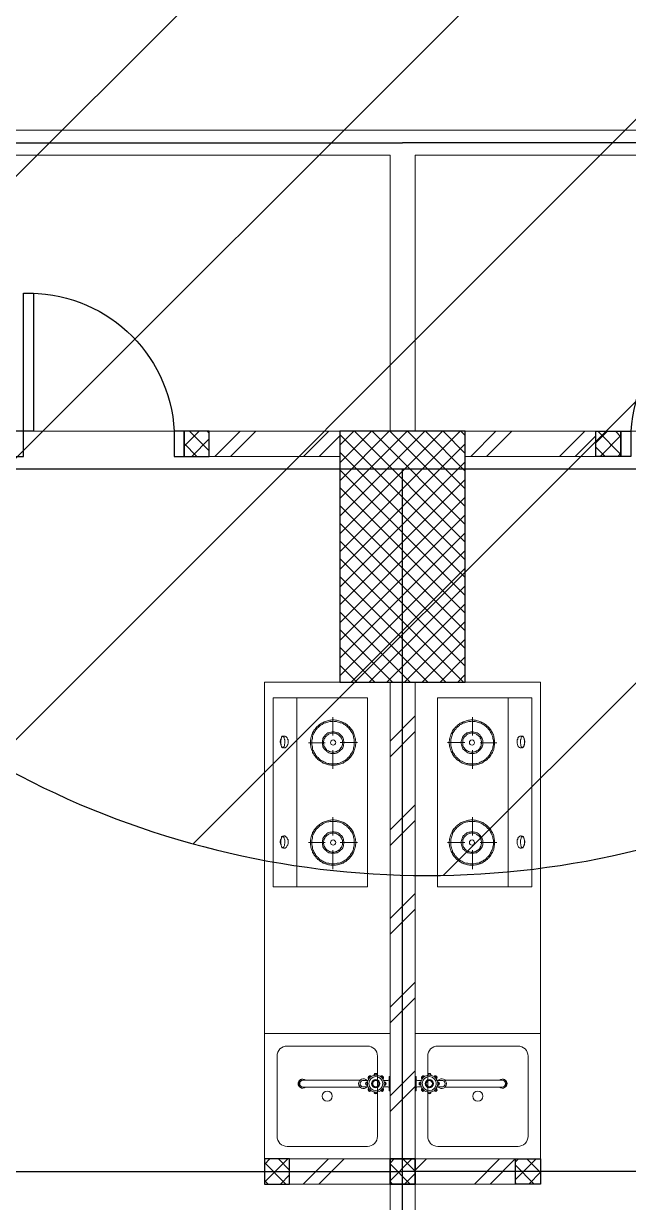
# Model space of a CAD drawing. Header units: millimetres. Extents: x -324 to 75, y -297 to 74.
# Drawn here: x -59.936 to -57.526, y 10.522 to 15.221 of the extents above; entities that cross this region are included whole.
import ezdxf

# ---------------------------------------------------------------- set-up
doc = ezdxf.new("R2010")
doc.units = ezdxf.units.MM
doc.layers.get('defpoints').update_dxf_attribs({"color": 1})
for name, color, linetype, lineweight in [('ars', 11, 'Continuous', 0), ('KOL', 1, 'Continuous', 30), ('KOLOM', 4, 'Continuous', 9), ('lan', 7, 'Continuous', 15), ('SANITAIR', 15, 'Continuous', 9), ('tem', 5, 'Continuous', 20)]:
    doc.layers.add(name, color=color, linetype=linetype, lineweight=lineweight)
doc.layers.add('as', color=1, linetype='Continuous', plot=False)
doc.layers.add('Kusen', color=30, linetype='Continuous')

# ---------------------------------------------------------------- blocks, each defined once
blk = doc.blocks.new('k2')
at = {"layer": 'ars'}
h = blk.add_hatch(dxfattribs=at)
h.set_pattern_fill('_USER', color=256, scale=0.05, angle=45, double=1, pattern_type=0)
h.set_pattern_definition([(45, (0, -5), (-0.03535534, 0.03535534), []), (135, (0, -5), (-0.03535534, -0.03535534), [])])
h.paths.add_polyline_path([(-0.25, -0.5), (0.25, -0.5), (0.25, 0.5), (-0.25, 0.5)])
at = {"layer": 'KOL'}
blk.add_lwpolyline([(-0.25, -0.5), (0.25, -0.5), (0.25, 0.5), (-0.25, 0.5)], close=True, dxfattribs=at)
blk = doc.blocks.new('K 10.10')
at = {"layer": 'ars'}
h = blk.add_hatch(dxfattribs=at)
h.set_pattern_fill('_USER', color=256, scale=0.05, angle=45, double=1, pattern_type=0)
h.set_pattern_definition([(45, (0, 0), (-0.035355339, 0.035355339), []), (135, (0, 0), (-0.035355339, -0.035355339), [])])
h.paths.add_polyline_path([(1560.5383, 1380.4069), (1560.6383, 1380.4069), (1560.6383, 1380.5069), (1560.5383, 1380.5069)])
at = {"layer": 'KOL'}
blk.add_lwpolyline([(1560.5383, 1380.4069), (1560.6383, 1380.4069), (1560.6383, 1380.5069), (1560.5383, 1380.5069)], close=True, dxfattribs=at)
blk = doc.blocks.new('P.60')
at = {"layer": 'Kusen'}
for points in [[(1472.8348, 997.5354), (1472.8748, 997.5354), (1472.8748, 997.4354), (1472.8348, 997.4354)], [(1473.4748, 997.5354), (1473.5148, 997.5354), (1473.5148, 997.4354), (1473.4748, 997.4354)], [(1472.8748, 996.8854), (1472.9148, 996.8854), (1472.9148, 997.4354), (1472.8748, 997.4354)]]:
    blk.add_lwpolyline(points, close=True, dxfattribs=at)
blk.add_arc((1472.8948, 997.4658), 0.5808, 268.0266, 356.9943, dxfattribs=at)
blk = doc.blocks.new('KRAN DPR ATAS')
for p, q in [((-0.0289, 0), (0.0289, 0)), ((-0.0289, 0), (-0.0289, -0.0021)), ((0.0289, 0), (0.0289, -0.0021)), ((-0.0275, -0.0035), (0.0275, -0.0035)), ((-0.0127, -0.0092), (-0.0127, -0.0252)), ((0.0127, -0.0092), (0.0127, -0.0252)), ((-0.0127, -0.0877), (-0.0127, -0.1101)), ((0.0127, -0.0877), (0.0127, -0.1101)), ((-0.014, -0.1188), (-0.014, -0.3457)), ((0.014, -0.1188), (0.014, -0.3457))]:
    blk.add_line(p, q)
for radius in [0.0338, 0.0279, 0.0166, 0.0138, 0.0123]:
    blk.add_circle((0, -0.0564), radius)
for centre, radius, start, end in [((-0.0239, -0.0326), 0.00706, 39.002, 230.998), ((-0.0222, -0.0342), 0.00706, 58.1189, 211.8811), ((-0.0275, -0.0021), 0.00141, 180, 270), ((-0.0183, -0.0092), 0.00564, 0, 90), ((-0.0009, -0.0214), 0.00884, 254.902, 254.902), ((0, -0.0227), 0.00706, 354.002, 185.998), ((0, -0.025), 0.00706, 13.1189, 166.8811), ((0.0183, -0.0092), 0.00564, 90, 180), ((0.0239, -0.0326), 0.00706, 309.002, 140.998), ((0.0222, -0.0342), 0.00706, 328.1189, 121.8811), ((0.0275, -0.0021), 0.00141, 270, 0), ((-0.0338, -0.0564), 0.00706, 84.002, 275.998), ((-0.0315, -0.0564), 0.00706, 103.1189, 256.8811), ((-0.0239, -0.0803), 0.00706, 129.002, 320.998), ((-0.0222, -0.0787), 0.00706, 148.1189, 301.8811), ((0, -0.1058), 0.0191, 134.711, 45.289), ((0, -0.0902), 0.00706, 174.002, 5.998), ((0, -0.0879), 0.00706, 193.1189, 346.8811), ((0.0239, -0.0803), 0.00706, 219.002, 50.998), ((0.0222, -0.0787), 0.00706, 238.1189, 31.8811), ((0.0338, -0.0564), 0.00706, 264.002, 95.998), ((0.0315, -0.0564), 0.00706, 283.1189, 76.8811), ((0, -0.1058), 0.0134, 198.6717, 270), ((0, -0.1058), 0.0134, 270, 341.3283), ((0, -0.3457), 0.0178, 141.8277, 38.1723), ((0, -0.3484), 0.0178, 175.6641, 4.3359), ((0, -0.3457), 0.014, 180, 0)]:
    blk.add_arc(centre, radius, start, end)
blk = doc.blocks.new('KOMPOR')
for points in [[(0, 0.3765), (0, -0.3765)], [(0.0944, 0.3765), (0, 0.3765)], [(0.3765, 0.3765), (0.0944, 0.3765)], [(0.0944, 0.3765), (0.0944, -0.3765)], [(0.3765, -0.3765), (0.3765, 0.3765)], [(0.2385, 0.2906), (0.2337, 0.2906), (0.23, 0.2906), (0.2252, 0.2893), (0.2203, 0.2893), (0.2167, 0.2881), (0.2119, 0.2869), (0.2082, 0.2857), (0.2034, 0.2833), (0.1998, 0.2821), (0.1961, 0.2797), (0.1925, 0.2772), (0.1889, 0.276), (0.1852, 0.2724), (0.1816, 0.27), (0.178, 0.2676), (0.1755, 0.2639), (0.1719, 0.2615), (0.1695, 0.2579), (0.1671, 0.2542), (0.1634, 0.2506), (0.1622, 0.247), (0.1598, 0.2433), (0.1574, 0.2397), (0.1562, 0.2361), (0.1538, 0.2312), (0.1525, 0.2276), (0.1513, 0.2228), (0.1501, 0.2191), (0.1501, 0.2143), (0.1489, 0.2094), (0.1489, 0.2058), (0.1489, 0.201), (0.1489, 0.1961), (0.1489, 0.1913), (0.1501, 0.1864), (0.1501, 0.1828), (0.1513, 0.178), (0.1525, 0.1743), (0.1538, 0.1695), (0.1562, 0.1659), (0.1574, 0.161), (0.1598, 0.1574), (0.1622, 0.1538), (0.1634, 0.1501), (0.1671, 0.1465), (0.1695, 0.1429), (0.1719, 0.1404), (0.1755, 0.1368), (0.178, 0.1344), (0.1816, 0.1308), (0.1852, 0.1283), (0.1889, 0.1259), (0.1925, 0.1235), (0.1961, 0.1211), (0.1998, 0.1199), (0.2034, 0.1174), (0.2082, 0.1162), (0.2119, 0.115), (0.2167, 0.1138), (0.2203, 0.1126), (0.2252, 0.1114), (0.23, 0.1114), (0.2337, 0.1102), (0.2385, 0.1102), (0.2433, 0.1102), (0.2482, 0.1114), (0.253, 0.1114), (0.2567, 0.1126), (0.2615, 0.1138), (0.2651, 0.115), (0.27, 0.1162), (0.2736, 0.1174), (0.2785, 0.1199), (0.2821, 0.1211), (0.2857, 0.1235), (0.2893, 0.1259), (0.293, 0.1283), (0.2966, 0.1308), (0.299, 0.1344), (0.3027, 0.1368), (0.3051, 0.1404), (0.3087, 0.1429), (0.3111, 0.1465), (0.3136, 0.1501), (0.316, 0.1538), (0.3184, 0.1574), (0.3196, 0.161), (0.322, 0.1659), (0.3232, 0.1695), (0.3245, 0.1743), (0.3257, 0.178), (0.3269, 0.1828), (0.3281, 0.1864), (0.3281, 0.1913), (0.3293, 0.1961), (0.3293, 0.201), (0.3293, 0.2058), (0.3281, 0.2094), (0.3281, 0.2143), (0.3269, 0.2191), (0.3257, 0.2228), (0.3245, 0.2276), (0.3232, 0.2312), (0.322, 0.2361), (0.3196, 0.2397), (0.3184, 0.2433), (0.316, 0.247), (0.3136, 0.2506), (0.3111, 0.2542), (0.3087, 0.2579), (0.3051, 0.2615), (0.3027, 0.2639), (0.299, 0.2676), (0.2966, 0.27), (0.293, 0.2724), (0.2893, 0.276), (0.2857, 0.2772), (0.2821, 0.2797), (0.2785, 0.2821), (0.2736, 0.2833), (0.27, 0.2857), (0.2651, 0.2869), (0.2615, 0.2881), (0.2567, 0.2893), (0.253, 0.2893), (0.2482, 0.2906), (0.2433, 0.2906), (0.2385, 0.2906)], [(0.2385, 0.2857), (0.2349, 0.2857), (0.23, 0.2857), (0.2264, 0.2845), (0.2215, 0.2833), (0.2179, 0.2833), (0.2131, 0.2821), (0.2094, 0.2809), (0.2058, 0.2785), (0.2022, 0.2772), (0.1985, 0.2748), (0.1949, 0.2736), (0.1913, 0.2712), (0.1877, 0.2688), (0.1852, 0.2663), (0.1816, 0.2639), (0.1792, 0.2603), (0.1755, 0.2579), (0.1731, 0.2542), (0.1707, 0.2518), (0.1683, 0.2482), (0.1659, 0.2446), (0.1646, 0.2409), (0.1622, 0.2373), (0.161, 0.2337), (0.1586, 0.23), (0.1574, 0.2264), (0.1562, 0.2215), (0.1562, 0.2179), (0.155, 0.2131), (0.1538, 0.2094), (0.1538, 0.2046), (0.1538, 0.201), (0.1538, 0.1961), (0.1538, 0.1925), (0.155, 0.1877), (0.1562, 0.184), (0.1562, 0.1792), (0.1574, 0.1755), (0.1586, 0.1719), (0.161, 0.1671), (0.1622, 0.1634), (0.1646, 0.1598), (0.1659, 0.1562), (0.1683, 0.1525), (0.1707, 0.1501), (0.1731, 0.1465), (0.1755, 0.1441), (0.1792, 0.1404), (0.1816, 0.138), (0.1852, 0.1356), (0.1877, 0.132), (0.1913, 0.1308), (0.1949, 0.1283), (0.1985, 0.1259), (0.2022, 0.1235), (0.2058, 0.1223), (0.2094, 0.1211), (0.2131, 0.1199), (0.2179, 0.1186), (0.2215, 0.1174), (0.2264, 0.1162), (0.23, 0.1162), (0.2349, 0.1162), (0.2385, 0.1162), (0.2433, 0.1162), (0.247, 0.1162), (0.2518, 0.1162), (0.2554, 0.1174), (0.2603, 0.1186), (0.2639, 0.1199), (0.2676, 0.1211), (0.2724, 0.1223), (0.276, 0.1235), (0.2797, 0.1259), (0.2833, 0.1283), (0.2869, 0.1308), (0.2893, 0.132), (0.293, 0.1356), (0.2954, 0.138), (0.299, 0.1404), (0.3015, 0.1441), (0.3039, 0.1465), (0.3075, 0.1501), (0.3087, 0.1525), (0.3111, 0.1562), (0.3136, 0.1598), (0.316, 0.1634), (0.3172, 0.1671), (0.3184, 0.1719), (0.3196, 0.1755), (0.3208, 0.1792), (0.322, 0.184), (0.3232, 0.1877), (0.3232, 0.1925), (0.3232, 0.1961), (0.3232, 0.201), (0.3232, 0.2046), (0.3232, 0.2094), (0.3232, 0.2131), (0.322, 0.2179), (0.3208, 0.2215), (0.3196, 0.2264), (0.3184, 0.23), (0.3172, 0.2337), (0.316, 0.2373), (0.3136, 0.2409), (0.3111, 0.2446), (0.3087, 0.2482), (0.3075, 0.2518), (0.3039, 0.2542), (0.3015, 0.2579), (0.299, 0.2603), (0.2954, 0.2639), (0.293, 0.2663), (0.2893, 0.2688), (0.2869, 0.2712), (0.2833, 0.2736), (0.2797, 0.2748), (0.276, 0.2772), (0.2724, 0.2785), (0.2676, 0.2809), (0.2639, 0.2821), (0.2603, 0.2833), (0.2554, 0.2833), (0.2518, 0.2845), (0.247, 0.2857), (0.2433, 0.2857), (0.2385, 0.2857)], [(0.2373, 0.3063), (0.2373, 0.2312)], [(0.2385, 0.2433), (0.2349, 0.2433), (0.23, 0.2433), (0.2264, 0.2421), (0.2215, 0.2409), (0.2179, 0.2385), (0.2143, 0.2361), (0.2119, 0.2337), (0.2082, 0.2312), (0.2058, 0.2276), (0.2034, 0.2252), (0.201, 0.2215), (0.1985, 0.2179), (0.1973, 0.2131), (0.1961, 0.2094), (0.1961, 0.2046), (0.1961, 0.201), (0.1961, 0.1961), (0.1961, 0.1925), (0.1973, 0.1877), (0.1985, 0.184), (0.201, 0.1804), (0.2034, 0.1768), (0.2058, 0.1731), (0.2082, 0.1707), (0.2119, 0.1671), (0.2143, 0.1646), (0.2179, 0.1622), (0.2215, 0.161), (0.2264, 0.1598), (0.23, 0.1586), (0.2349, 0.1574), (0.2385, 0.1574), (0.2433, 0.1574), (0.247, 0.1586), (0.2518, 0.1598), (0.2554, 0.161), (0.2591, 0.1622), (0.2627, 0.1646), (0.2663, 0.1671), (0.2688, 0.1707), (0.2724, 0.1731), (0.2748, 0.1768), (0.2772, 0.1804), (0.2785, 0.184), (0.2797, 0.1877), (0.2809, 0.1925), (0.2821, 0.1961), (0.2821, 0.201), (0.2821, 0.2046), (0.2809, 0.2094), (0.2797, 0.2131), (0.2785, 0.2179), (0.2772, 0.2215), (0.2748, 0.2252), (0.2724, 0.2276), (0.2688, 0.2312), (0.2663, 0.2337), (0.2627, 0.2361), (0.2591, 0.2385), (0.2554, 0.2409), (0.2518, 0.2421), (0.247, 0.2433), (0.2433, 0.2433), (0.2385, 0.2433)], [(0.2385, 0.2385), (0.2349, 0.2385), (0.2312, 0.2373), (0.2276, 0.2373), (0.224, 0.2361), (0.2203, 0.2337), (0.2179, 0.2324), (0.2143, 0.23), (0.2119, 0.2276), (0.2094, 0.2252), (0.207, 0.2215), (0.2058, 0.2191), (0.2034, 0.2155), (0.2022, 0.2119), (0.2022, 0.2082), (0.201, 0.2046), (0.201, 0.201), (0.201, 0.1973), (0.2022, 0.1925), (0.2022, 0.1889), (0.2034, 0.1864), (0.2058, 0.1828), (0.207, 0.1792), (0.2094, 0.1768), (0.2119, 0.1743), (0.2143, 0.1719), (0.2179, 0.1695), (0.2203, 0.1671), (0.224, 0.1659), (0.2276, 0.1646), (0.2312, 0.1634), (0.2349, 0.1634), (0.2385, 0.1622), (0.2421, 0.1634), (0.247, 0.1634), (0.2506, 0.1646), (0.253, 0.1659), (0.2567, 0.1671), (0.2603, 0.1695), (0.2627, 0.1719), (0.2651, 0.1743), (0.2676, 0.1768), (0.27, 0.1792), (0.2724, 0.1828), (0.2736, 0.1864), (0.2748, 0.1889), (0.276, 0.1925), (0.276, 0.1973), (0.2772, 0.201), (0.276, 0.2046), (0.276, 0.2082), (0.2748, 0.2119), (0.2736, 0.2155), (0.2724, 0.2191), (0.27, 0.2215), (0.2676, 0.2252), (0.2651, 0.2276), (0.2627, 0.23), (0.2603, 0.2324), (0.2567, 0.2337), (0.253, 0.2361), (0.2506, 0.2373), (0.247, 0.2373), (0.2421, 0.2385), (0.2385, 0.2385)], [(0.0436, 0.2228), (0.0472, 0.2228), (0.0496, 0.2215), (0.0533, 0.2191), (0.0545, 0.2155), (0.0557, 0.2119), (0.0581, 0.2094), (0.0593, 0.2046), (0.0593, 0.1998), (0.0593, 0.1949), (0.0593, 0.1901), (0.0569, 0.1864), (0.0557, 0.1828), (0.0533, 0.1792), (0.0508, 0.178), (0.0484, 0.1755), (0.046, 0.1743), (0.0424, 0.1743), (0.04, 0.1755), (0.0375, 0.178), (0.0339, 0.1792), (0.0327, 0.1828), (0.0315, 0.1864), (0.0291, 0.1901), (0.0278, 0.1949), (0.0278, 0.1998), (0.0291, 0.2046), (0.0303, 0.2094), (0.0315, 0.2119), (0.0339, 0.2155), (0.0351, 0.2191), (0.0375, 0.2215), (0.0412, 0.2228), (0.0436, 0.2228)], [(0.0375, 0.2215), (0.04, 0.2215), (0.04, 0.2203), (0.0424, 0.2179), (0.0436, 0.2155), (0.0448, 0.2119), (0.0448, 0.2082), (0.046, 0.2034), (0.046, 0.1998), (0.046, 0.1961), (0.046, 0.1913), (0.0448, 0.1877), (0.0436, 0.184), (0.0436, 0.1816), (0.0412, 0.178), (0.04, 0.1768), (0.0387, 0.1755), (0.0375, 0.1755), (0.0351, 0.1768), (0.0339, 0.178), (0.0327, 0.1816), (0.0315, 0.184), (0.0315, 0.1877), (0.0303, 0.1913), (0.0303, 0.1961), (0.0303, 0.1998), (0.0303, 0.2034), (0.0315, 0.2082), (0.0315, 0.2119), (0.0327, 0.2155), (0.0339, 0.2179), (0.0351, 0.2203), (0.0363, 0.2215), (0.0375, 0.2215)], [(0.1404, 0.201), (0.207, 0.201)], [(0.2385, 0.2107), (0.2349, 0.2094), (0.2312, 0.2082), (0.23, 0.2046), (0.2288, 0.201), (0.23, 0.1961), (0.2312, 0.1937), (0.2349, 0.1913), (0.2385, 0.1901), (0.2433, 0.1913), (0.2458, 0.1937), (0.2482, 0.1961), (0.2494, 0.201), (0.2482, 0.2046), (0.2458, 0.2082), (0.2433, 0.2094), (0.2385, 0.2107)], [(0.3366, 0.1998), (0.2676, 0.1998)], [(0.2373, 0.0993), (0.2373, 0.1719)], [(0.2373, -0.0932), (0.2373, -0.1671)], [(0.2385, -0.1077), (0.2337, -0.1077), (0.23, -0.1077), (0.2252, -0.109), (0.2203, -0.109), (0.2167, -0.1102), (0.2119, -0.1114), (0.2082, -0.1126), (0.2034, -0.115), (0.1998, -0.1162), (0.1961, -0.1186), (0.1925, -0.1211), (0.1889, -0.1235), (0.1852, -0.1259), (0.1816, -0.1283), (0.178, -0.1308), (0.1755, -0.1344), (0.1719, -0.1368), (0.1695, -0.1404), (0.1671, -0.1441), (0.1634, -0.1477), (0.1622, -0.1513), (0.1598, -0.155), (0.1574, -0.1586), (0.1562, -0.1622), (0.1538, -0.1671), (0.1525, -0.1707), (0.1513, -0.1755), (0.1501, -0.1792), (0.1501, -0.184), (0.1489, -0.1889), (0.1489, -0.1925), (0.1489, -0.1973), (0.1489, -0.2022), (0.1489, -0.207), (0.1501, -0.2119), (0.1501, -0.2155), (0.1513, -0.2203), (0.1525, -0.224), (0.1538, -0.2288), (0.1562, -0.2324), (0.1574, -0.2373), (0.1598, -0.2409), (0.1622, -0.2446), (0.1634, -0.2482), (0.1671, -0.2518), (0.1695, -0.2554), (0.1719, -0.2579), (0.1755, -0.2615), (0.178, -0.2639), (0.1816, -0.2676), (0.1852, -0.27), (0.1889, -0.2724), (0.1925, -0.2748), (0.1961, -0.2772), (0.1998, -0.2785), (0.2034, -0.2809), (0.2082, -0.2821), (0.2119, -0.2833), (0.2167, -0.2845), (0.2203, -0.2857), (0.2252, -0.2869), (0.23, -0.2869), (0.2337, -0.2881), (0.2385, -0.2881), (0.2433, -0.2881), (0.2482, -0.2869), (0.253, -0.2869), (0.2567, -0.2857), (0.2615, -0.2845), (0.2651, -0.2833), (0.27, -0.2821), (0.2736, -0.2809), (0.2785, -0.2785), (0.2821, -0.2772), (0.2857, -0.2748), (0.2893, -0.2724), (0.293, -0.27), (0.2966, -0.2676), (0.299, -0.2639), (0.3027, -0.2615), (0.3051, -0.2579), (0.3087, -0.2554), (0.3111, -0.2518), (0.3136, -0.2482), (0.316, -0.2446), (0.3184, -0.2409), (0.3196, -0.2373), (0.322, -0.2324), (0.3232, -0.2288), (0.3245, -0.224), (0.3257, -0.2203), (0.3269, -0.2155), (0.3281, -0.2119), (0.3281, -0.207), (0.3293, -0.2022), (0.3293, -0.1973), (0.3293, -0.1925), (0.3281, -0.1889), (0.3281, -0.184), (0.3269, -0.1792), (0.3257, -0.1755), (0.3245, -0.1707), (0.3232, -0.1671), (0.322, -0.1622), (0.3196, -0.1586), (0.3184, -0.155), (0.316, -0.1513), (0.3136, -0.1477), (0.3111, -0.1441), (0.3087, -0.1404), (0.3051, -0.1368), (0.3027, -0.1344), (0.299, -0.1308), (0.2966, -0.1283), (0.293, -0.1259), (0.2893, -0.1235), (0.2857, -0.1211), (0.2821, -0.1186), (0.2785, -0.1162), (0.2736, -0.115), (0.27, -0.1126), (0.2651, -0.1114), (0.2615, -0.1102), (0.2567, -0.109), (0.253, -0.109), (0.2482, -0.1077), (0.2433, -0.1077), (0.2385, -0.1077)], [(0.2385, -0.1126), (0.2349, -0.1126), (0.23, -0.1126), (0.2264, -0.1138), (0.2215, -0.115), (0.2179, -0.115), (0.2131, -0.1162), (0.2094, -0.1174), (0.2058, -0.1199), (0.2022, -0.1211), (0.1985, -0.1235), (0.1949, -0.1247), (0.1913, -0.1271), (0.1877, -0.1295), (0.1852, -0.132), (0.1816, -0.1344), (0.1792, -0.138), (0.1755, -0.1404), (0.1731, -0.1441), (0.1707, -0.1465), (0.1683, -0.1501), (0.1659, -0.1538), (0.1646, -0.1574), (0.1622, -0.161), (0.161, -0.1646), (0.1586, -0.1683), (0.1574, -0.1719), (0.1562, -0.1768), (0.1562, -0.1804), (0.155, -0.1852), (0.1538, -0.1889), (0.1538, -0.1937), (0.1538, -0.1973), (0.1538, -0.2022), (0.1538, -0.2058), (0.155, -0.2107), (0.1562, -0.2143), (0.1562, -0.2191), (0.1574, -0.2228), (0.1586, -0.2264), (0.161, -0.2312), (0.1622, -0.2349), (0.1646, -0.2385), (0.1659, -0.2421), (0.1683, -0.2458), (0.1707, -0.2482), (0.1731, -0.2518), (0.1755, -0.2554), (0.1792, -0.2579), (0.1816, -0.2603), (0.1852, -0.2627), (0.1877, -0.2663), (0.1913, -0.2688), (0.1949, -0.27), (0.1985, -0.2724), (0.2022, -0.2748), (0.2058, -0.276), (0.2094, -0.2772), (0.2131, -0.2785), (0.2179, -0.2797), (0.2215, -0.2809), (0.2264, -0.2821), (0.23, -0.2821), (0.2349, -0.2821), (0.2385, -0.2833), (0.2433, -0.2821), (0.247, -0.2821), (0.2518, -0.2821), (0.2554, -0.2809), (0.2603, -0.2797), (0.2639, -0.2785), (0.2676, -0.2772), (0.2724, -0.276), (0.276, -0.2748), (0.2797, -0.2724), (0.2833, -0.27), (0.2869, -0.2688), (0.2893, -0.2663), (0.293, -0.2627), (0.2954, -0.2603), (0.299, -0.2579), (0.3015, -0.2554), (0.3039, -0.2518), (0.3075, -0.2482), (0.3087, -0.2458), (0.3111, -0.2421), (0.3136, -0.2385), (0.316, -0.2349), (0.3172, -0.2312), (0.3184, -0.2264), (0.3196, -0.2228), (0.3208, -0.2191), (0.322, -0.2143), (0.3232, -0.2107), (0.3232, -0.2058), (0.3232, -0.2022), (0.3232, -0.1973), (0.3232, -0.1937), (0.3232, -0.1889), (0.3232, -0.1852), (0.322, -0.1804), (0.3208, -0.1768), (0.3196, -0.1719), (0.3184, -0.1683), (0.3172, -0.1646), (0.316, -0.161), (0.3136, -0.1574), (0.3111, -0.1538), (0.3087, -0.1501), (0.3075, -0.1465), (0.3039, -0.1441), (0.3015, -0.1404), (0.299, -0.138), (0.2954, -0.1344), (0.293, -0.132), (0.2893, -0.1295), (0.2869, -0.1271), (0.2833, -0.1247), (0.2797, -0.1235), (0.276, -0.1211), (0.2724, -0.1199), (0.2676, -0.1174), (0.2639, -0.1162), (0.2603, -0.115), (0.2554, -0.115), (0.2518, -0.1138), (0.247, -0.1126), (0.2433, -0.1126), (0.2385, -0.1126)], [(0.0436, -0.1768), (0.0472, -0.1768), (0.0496, -0.178), (0.0533, -0.1804), (0.0545, -0.1828), (0.0557, -0.1864), (0.0581, -0.1901), (0.0593, -0.1949), (0.0593, -0.1985), (0.0593, -0.2034), (0.0593, -0.2082), (0.0569, -0.2119), (0.0557, -0.2167), (0.0533, -0.2191), (0.0508, -0.2215), (0.0484, -0.224), (0.046, -0.224), (0.0424, -0.224), (0.04, -0.224), (0.0375, -0.2215), (0.0339, -0.2191), (0.0327, -0.2167), (0.0315, -0.2119), (0.0291, -0.2082), (0.0278, -0.2034), (0.0278, -0.1985), (0.0291, -0.1949), (0.0303, -0.1901), (0.0315, -0.1864), (0.0339, -0.1828), (0.0351, -0.1804), (0.0375, -0.178), (0.0412, -0.1768), (0.0436, -0.1768)], [(0.0375, -0.1768), (0.04, -0.178), (0.04, -0.1792), (0.0424, -0.1804), (0.0436, -0.1828), (0.0448, -0.1864), (0.0448, -0.1901), (0.046, -0.1949), (0.046, -0.1985), (0.046, -0.2034), (0.046, -0.2082), (0.0448, -0.2107), (0.0436, -0.2155), (0.0436, -0.2179), (0.0412, -0.2203), (0.04, -0.2228), (0.0387, -0.2228), (0.0375, -0.2228), (0.0351, -0.2228), (0.0339, -0.2203), (0.0327, -0.2179), (0.0315, -0.2155), (0.0315, -0.2107), (0.0303, -0.2082), (0.0303, -0.2034), (0.0303, -0.1985), (0.0303, -0.1949), (0.0315, -0.1901), (0.0315, -0.1864), (0.0327, -0.1828), (0.0339, -0.1804), (0.0351, -0.1792), (0.0363, -0.178), (0.0375, -0.1768)], [(0.2385, -0.155), (0.2349, -0.155), (0.23, -0.155), (0.2264, -0.1562), (0.2215, -0.1574), (0.2179, -0.1598), (0.2143, -0.1622), (0.2119, -0.1646), (0.2082, -0.1671), (0.2058, -0.1707), (0.2034, -0.1731), (0.201, -0.1768), (0.1985, -0.1804), (0.1973, -0.1852), (0.1961, -0.1889), (0.1961, -0.1937), (0.1961, -0.1973), (0.1961, -0.2022), (0.1961, -0.207), (0.1973, -0.2107), (0.1985, -0.2143), (0.201, -0.2179), (0.2034, -0.2215), (0.2058, -0.2252), (0.2082, -0.2288), (0.2119, -0.2312), (0.2143, -0.2337), (0.2179, -0.2361), (0.2215, -0.2373), (0.2264, -0.2385), (0.23, -0.2397), (0.2349, -0.2409), (0.2385, -0.2409), (0.2433, -0.2409), (0.247, -0.2397), (0.2518, -0.2385), (0.2554, -0.2373), (0.2591, -0.2361), (0.2627, -0.2337), (0.2663, -0.2312), (0.2688, -0.2288), (0.2724, -0.2252), (0.2748, -0.2215), (0.2772, -0.2179), (0.2785, -0.2143), (0.2797, -0.2107), (0.2809, -0.207), (0.2821, -0.2022), (0.2821, -0.1973), (0.2821, -0.1937), (0.2809, -0.1889), (0.2797, -0.1852), (0.2785, -0.1804), (0.2772, -0.1768), (0.2748, -0.1731), (0.2724, -0.1707), (0.2688, -0.1671), (0.2663, -0.1646), (0.2627, -0.1622), (0.2591, -0.1598), (0.2554, -0.1574), (0.2518, -0.1562), (0.247, -0.155), (0.2433, -0.155), (0.2385, -0.155)], [(0.2385, -0.1598), (0.2349, -0.1598), (0.2312, -0.161), (0.2276, -0.161), (0.224, -0.1622), (0.2203, -0.1646), (0.2179, -0.1659), (0.2143, -0.1683), (0.2119, -0.1707), (0.2094, -0.1731), (0.207, -0.1768), (0.2058, -0.1792), (0.2034, -0.1828), (0.2022, -0.1864), (0.2022, -0.1901), (0.201, -0.1937), (0.201, -0.1973), (0.201, -0.2022), (0.2022, -0.2058), (0.2022, -0.2094), (0.2034, -0.2131), (0.2058, -0.2155), (0.207, -0.2191), (0.2094, -0.2215), (0.2119, -0.224), (0.2143, -0.2264), (0.2179, -0.2288), (0.2203, -0.2312), (0.224, -0.2324), (0.2276, -0.2337), (0.2312, -0.2349), (0.2349, -0.2349), (0.2385, -0.2361), (0.2421, -0.2349), (0.247, -0.2349), (0.2506, -0.2337), (0.253, -0.2324), (0.2567, -0.2312), (0.2603, -0.2288), (0.2627, -0.2264), (0.2651, -0.224), (0.2676, -0.2215), (0.27, -0.2191), (0.2724, -0.2155), (0.2736, -0.2131), (0.2748, -0.2094), (0.276, -0.2058), (0.276, -0.2022), (0.2772, -0.1973), (0.276, -0.1937), (0.276, -0.1901), (0.2748, -0.1864), (0.2736, -0.1828), (0.2724, -0.1792), (0.27, -0.1768), (0.2676, -0.1731), (0.2651, -0.1707), (0.2627, -0.1683), (0.2603, -0.1659), (0.2567, -0.1646), (0.253, -0.1622), (0.2506, -0.161), (0.247, -0.161), (0.2421, -0.1598), (0.2385, -0.1598)], [(0.2385, -0.1877), (0.2349, -0.1889), (0.2312, -0.1901), (0.23, -0.1937), (0.2288, -0.1973), (0.23, -0.2022), (0.2312, -0.2046), (0.2349, -0.207), (0.2385, -0.2082), (0.2433, -0.207), (0.2458, -0.2046), (0.2482, -0.2022), (0.2494, -0.1973), (0.2482, -0.1937), (0.2458, -0.1901), (0.2433, -0.1889), (0.2385, -0.1877)], [(0.1404, -0.1973), (0.207, -0.1973)], [(0.2373, -0.299), (0.2373, -0.2264)], [(0.3366, -0.1985), (0.2676, -0.1985)], [(0.0944, -0.3765), (0, -0.3765)], [(0.0944, -0.3765), (0.3765, -0.3765)]]:
    blk.add_lwpolyline(points)
blk = doc.blocks.new('typikal-1a')
at = {"layer": 'as'}
for p, q in [((0, 2.8), (6.2, 2.8)), ((4.6, -1.3), (6.2, -1.3))]:
    blk.add_line(p, q, dxfattribs=at)
at = {"layer": 'lan'}
for p, q in [((4.73, -0.15), (5.29, -0.15)), ((6.15, -0.15), (6.15, -1.25)), ((4.65, -1.25), (6.15, -1.25)), ((4.55, -1.35), (6.2, -1.35))]:
    blk.add_line(p, q, dxfattribs=at)
at = {"layer": 'SANITAIR'}
blk.add_lwpolyline([(5.65, 2.75), (6.15, 2.75), (6.15, 2.25), (5.65, 2.25)], close=True, dxfattribs=at)
blk.add_lwpolyline([(6.0599, 2.3), (5.7399, 2.3, -0.414214), (5.6999, 2.34), (5.6999, 2.66, -0.414214), (5.7399, 2.7), (6.0599, 2.7, -0.414214), (6.0999, 2.66), (6.0999, 2.34, -0.414214)], format="xyb", close=True, dxfattribs=at)
blk.add_circle((5.8999, 2.5), 0.02, dxfattribs=at)
at = {"layer": 'tem'}
for p, q in [((5.65, 2.75), (5.65, 0.85)), ((5.65, 0.85), (5.95, 0.85))]:
    blk.add_line(p, q, dxfattribs=at)
for points in [[(6.15, 3.95), (6.25, 3.95), (6.25, 2.85), (6.15, 2.85)], [(6.15, 2.75), (5.75, 2.75), (5.75, 2.85), (6.15, 2.85)], [(6.15, 2.75), (6.25, 2.75), (6.25, 0.85), (6.15, 0.85)], [(5.43, -0.05), (5.95, -0.05), (5.95, -0.15), (5.43, -0.15)]]:
    blk.add_lwpolyline(points, close=True, dxfattribs=at)
at = {"layer": 'KOLOM', "extrusion": (0, 0, -1), "zscale": -1}
for p in [(-1566.2883, -1377.6569), (-1566.7883, -1377.6569), (-1565.9683, -1380.5569)]:
    blk.add_blockref('K 10.10', p, dxfattribs=at)
at = {"layer": 'Kusen'}
blk.add_blockref('P.60', (-1468.1848, -997.5854), dxfattribs=at)
at = {"layer": 'SANITAIR', "extrusion": (0, 0, -1), "xscale": -1, "zscale": -1, "rotation": 90}
blk.add_blockref('KRAN DPR ATAS', (-6.1499, 2.45), dxfattribs=at)
at = {"layer": 'SANITAIR'}
blk.add_blockref('KOMPOR', (5.6844, 1.2886), dxfattribs=at)
blk = doc.blocks.new('A-2')
at = {"layer": 'ars'}
h = blk.add_hatch(dxfattribs=at)
h.set_pattern_fill('TEMBOK', color=256, scale=0.25)
h.set_pattern_definition([(45, (65.85994, 10.5431), (-0.1767767, 0.1767767), []), (45, (65.92244, 10.5431), (-0.1767767, 0.1767767), [])])
h.paths.add_polyline_path([(24.9172, 14.3677), (24.3972, 14.3677), (24.3972, 14.2677), (24.9172, 14.2677)])
h = blk.add_hatch(dxfattribs=at)
h.set_pattern_fill('TEMBOK', color=256, scale=0.25)
h.set_pattern_definition([(45, (66.87994, 10.5431), (-0.1767767, 0.1767767), []), (45, (66.94244, 10.5431), (-0.1767767, 0.1767767), [])])
h.paths.add_polyline_path([(25.9372, 14.3677), (25.4172, 14.3677), (25.4172, 14.2677), (25.9372, 14.2677)])
h = blk.add_hatch(dxfattribs=at)
h.set_pattern_fill('TEMBOK', color=256, scale=0.25)
h.set_pattern_definition([(45, (47.19994, -0.7569), (-0.1767767, 0.1767767), []), (45, (47.26244, -0.7569), (-0.1767767, 0.1767767), [])])
h.paths.add_polyline_path([(25.1172, 11.4677), (25.2172, 11.4677), (25.2172, 13.3677), (25.1172, 13.3677)])
h = blk.add_hatch(dxfattribs=at)
h.set_pattern_fill('TEMBOK', color=256, scale=0.25)
h.set_pattern_definition([(45, (60.47994, 0.1431), (-0.1767767, 0.1767767), []), (45, (60.54244, 0.1431), (-0.1767767, 0.1767767), [])])
h.paths.add_polyline_path([(24.7172, 11.3677), (25.1172, 11.3677), (25.1172, 11.4677), (24.7172, 11.4677)])
h = blk.add_hatch(dxfattribs=at)
h.set_pattern_fill('TEMBOK', color=256, scale=0.25)
h.set_pattern_definition([(45, (48.07994, 0.1431), (-0.1767767, 0.1767767), []), (45, (48.14244, 0.1431), (-0.1767767, 0.1767767), [])])
h.paths.add_polyline_path([(25.6172, 11.3677), (25.2172, 11.3677), (25.2172, 11.4677), (25.6172, 11.4677)])
h = blk.add_hatch(dxfattribs=at)
h.set_pattern_fill('TEMBOK', color=256, scale=0.25)
h.set_pattern_definition([(45, (47.19994, -2.7569), (-0.1767767, 0.1767767), []), (45, (47.26244, -2.7569), (-0.1767767, 0.1767767), [])])
h.paths.add_polyline_path([(25.1172, 10.2677), (25.2172, 10.2677), (25.2172, 11.3677), (25.1172, 11.3677)])
at = {"layer": 'as'}
for p, q in [((-36.8328, 14.2177), (37.5672, 14.2177)), ((25.1672, 1.1177), (25.1672, 14.2177))]:
    blk.add_line(p, q, dxfattribs=at)
at = {"layer": 'KOL'}
blk.add_blockref('k2', (25.1672, 13.8677), dxfattribs=at)
at = {"layer": 'lan', "xscale": -1, "rotation": 180}
blk.add_blockref('typikal-1a', (18.9672, 14.2177), dxfattribs=at)
at = {"layer": 'lan', "rotation": 180}
blk.add_blockref('typikal-1a', (31.3672, 14.2177), dxfattribs=at)

msp = doc.modelspace()

# ---------------------------------------------------------------- hatches: boundary and pattern name
at = {"layer": 'defpoints'}
h = msp.add_hatch(dxfattribs=at)
h.set_pattern_fill('ANSI31', color=2, scale=0.25, style=0)
h.set_pattern_definition([(45, (47.398, -23.9525), (-0.561266, 0.561266), [])])
edge = h.paths.add_edge_path()
edge.add_arc((-75.606, 17.353), 1.8475, 111.5995, 221.5995)
edge.add_arc((-74.9254, 16.3167), 2.0709, 185.2704, 295.2704)
edge.add_arc((-73.0243, 15.1562), 1.2417, 215, 325)
edge.add_arc((-68.3035, 16.6194), 4.2953, 210.4289, 320.4289)
edge.add_arc((-62.9023, 14.9289), 2.3373, 206.5782, 316.5782)
edge.add_arc((-58.3287, 15.3362), 3.5109, 215, 325)
edge.add_arc((-53.9797, 14.3538), 1.7983, 215, 325)
edge.add_arc((-50.4969, 14.7818), 2.4837, 215.9871, 325.9871)
edge.add_arc((-47.7647, 14.073), 0.9574, 225.2986, 335.2986)
edge.add_arc((-46.4705, 14.3357), 0.7871, 237.3676, 347.3676)
edge.add_arc((-44.8501, 15.335), 1.4487, 233.9595, 343.9595)
edge.add_arc((-43.5804, 15.6324), 0.7084, 279.9695, 389.9695)
edge.add_arc((-43.0752, 17.6341), 1.6514, 273.7659, 383.7659)
edge.add_arc((-44.9973, 17.3059), 3.5743, 16.1419, 126.1419)
edge.add_arc((-49.4974, 18.3086), 3.0448, 38.2225, 148.2225)
edge.add_arc((-54.8916, 17.9473), 3.4253, 35, 145)
edge.add_arc((-61.3239, 17.4772), 4.3681, 33.8774, 143.8774)
edge.add_arc((-70.2256, 15.5585), 7.0047, 39.90604, 149.90604)

# ---------------------------------------------------------------- linework, layer by layer
at = {"layer": 'defpoints', "color": 2}
msp.add_lwpolyline([(-76.2861, 19.0708, 0.520567), (-76.9875, 16.1265, 0.520567), (-74.0414, 14.444, 0.520567), (-72.0072, 14.444, 0.520567), (-64.9926, 13.8832, 0.520567), (-61.2047, 13.3224, 0.520567), (-55.4527, 13.3224, 0.520567), (-52.5066, 13.3224, 0.520567), (-48.4381, 13.3925, 0.520567), (-46.8949, 13.6729, 0.520567), (-45.7024, 14.1636, 0.520567), (-43.4578, 14.9347, 0.520567), (-42.9668, 15.9863, 0.520567), (-41.5638, 18.2997, 0.520567), (-47.1054, 20.1924, 0.520567), (-52.0857, 19.912, 0.520567), (-57.6974, 19.912, 0.520567), (-64.8523, 20.0522, 0.520567)], format="xyb", close=True, dxfattribs=at)

# ---------------------------------------------------------------- block references
msp.add_blockref('A-2', (-83.5933, -0.772))

doc.saveas('drawing.dxf')
